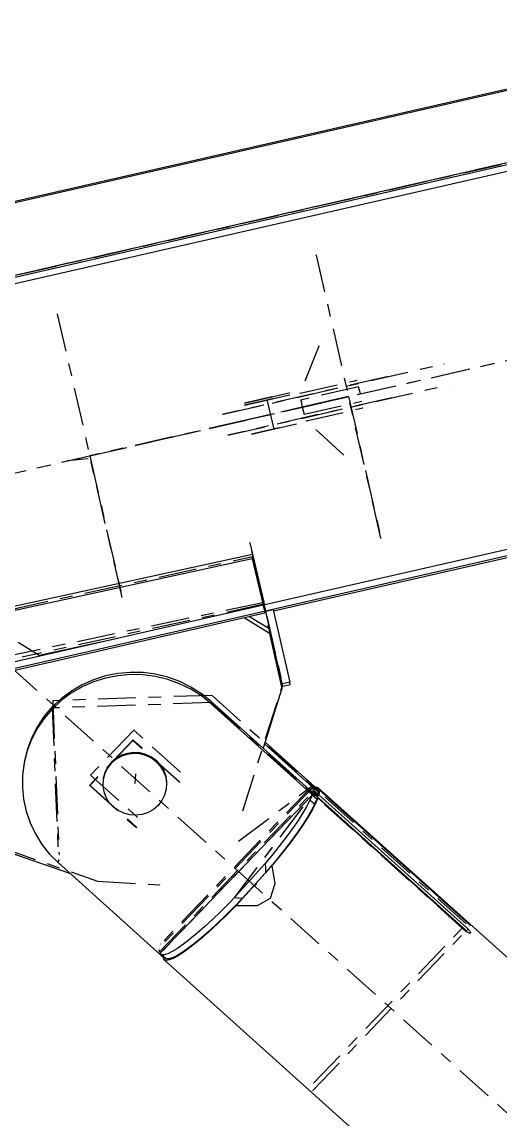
# Model space of a CAD drawing. Header units: millimetres. Extents: x 2368 to 8313, y 7493 to 11698.
# Drawn here: x 3591 to 3628.8, y 11221.3 to 11308.1 of the extents above; entities that cross this region are included whole.
import ezdxf

# ---------------------------------------------------------------- set-up
doc = ezdxf.new("R2010")
doc.units = ezdxf.units.MM
doc.linetypes.add('XKITLINE00', pattern=[0])
doc.linetypes.add('XKITLINE03', pattern=[6, 3, -1, 1, -1])

msp = doc.modelspace()

# ---------------------------------------------------------------- linework, layer by layer
at = {"color": 8, "linetype": 'XKITLINE00'}
for p, q in [((3844.9988, 11352.1572), (3519.4171, 11277.6421)), ((3845.0211, 11352.0597), (3519.4394, 11277.5446)), ((3846.3036, 11346.4563), (3520.7218, 11271.9411)), ((3846.4162, 11345.9641), (3520.8344, 11271.449)), ((3852.9248, 11317.5259), (3527.3431, 11243.0107)), ((3853.0375, 11317.0337), (3527.4557, 11242.5185)), ((3853.0706, 11316.8891), (3610.9049, 11261.4652)), ((3639.4953, 11299.2767), (3580.8687, 11285.859)), ((3609.2324, 11265.6193), (3590.123, 11261.439)), ((3609.2584, 11265.9698), (3590.149, 11261.7895)), ((3609.2584, 11265.9698), (3609.2324, 11265.6193)), ((3609.2324, 11265.6193), (3610.1052, 11261.9522)), ((3609.2584, 11265.9698), (3610.1575, 11262.1921)), ((3610.1575, 11262.1921), (3610.1403, 11261.9603)), ((3610.32, 11261.3313), (3574.8877, 11253.222)), ((3610.6137, 11260.0481), (3609.0253, 11261.035)), ((3610.8786, 11261.5798), (3610.2938, 11261.446)), ((3611.6553, 11255.497), (3610.2938, 11261.446)), ((3610.8786, 11261.5798), (3612.1916, 11255.8429)), ((3610.5877, 11259.6976), (3608.594, 11260.9363)), ((3598.5977, 11259.3186), (3592.386, 11257.9597)), ((3610.6137, 11260.0481), (3610.5877, 11259.6976)), ((3610.5877, 11259.6976), (3611.5838, 11255.3452)), ((3592.386, 11257.9597), (3590.7074, 11258.9835)), ((3596.6725, 11255.8714), (3595.7664, 11255.4709)), ((3596.6855, 11256.0467), (3595.7794, 11255.6462)), ((3597.6198, 11256.171), (3596.6725, 11255.8714)), ((3597.6328, 11256.3462), (3596.6855, 11256.0467)), ((3598.5962, 11256.3657), (3597.6198, 11256.171)), ((3598.6092, 11256.541), (3597.6328, 11256.3462)), ((3599.5895, 11256.4533), (3598.5962, 11256.3657)), ((3599.6025, 11256.6286), (3598.6092, 11256.541)), ((3600.5873, 11256.4326), (3599.5895, 11256.4533)), ((3600.6003, 11256.6079), (3599.6025, 11256.6286)), ((3601.5769, 11256.3039), (3600.5873, 11256.4326)), ((3601.5899, 11256.4791), (3600.6003, 11256.6079)), ((3602.5459, 11256.0687), (3601.5769, 11256.3039)), ((3602.5589, 11256.244), (3601.5899, 11256.4791)), ((3603.4822, 11255.7301), (3602.5459, 11256.0687)), ((3603.4952, 11255.9054), (3602.5589, 11256.244)), ((3604.3869, 11255.4676), (3603.4952, 11255.9054)), ((3612.1916, 11255.8429), (3611.6067, 11255.7091)), ((3612.2402, 11255.6308), (3612.1916, 11255.8429)), ((3594.9128, 11254.9745), (3594.1224, 11254.3884)), ((3594.9258, 11255.1498), (3594.1354, 11254.5636)), ((3595.7664, 11255.4709), (3594.9128, 11254.9745)), ((3595.7794, 11255.6462), (3594.9258, 11255.1498)), ((3604.3739, 11255.2923), (3603.4822, 11255.7301)), ((3605.2099, 11254.7608), (3604.3739, 11255.2923)), ((3605.2229, 11254.9361), (3604.3869, 11255.4676)), ((3605.2229, 11254.9361), (3605.2099, 11254.7608)), ((3605.9927, 11254.3176), (3605.2229, 11254.9361)), ((3611.5838, 11255.3452), (3610.0927, 11250.6301)), ((3611.6098, 11255.6957), (3611.5838, 11255.3452)), ((3612.2402, 11255.6308), (3611.6553, 11255.497)), ((3594.1224, 11254.3884), (3593.4051, 11253.7199)), ((3594.1354, 11254.5636), (3593.4181, 11253.8952)), ((3605.9796, 11254.1423), (3605.2099, 11254.7608)), ((3605.9927, 11254.3176), (3605.9796, 11254.1423)), ((3614.3511, 11246.6133), (3605.9796, 11254.1423)), ((3626.1135, 11236.2214), (3605.9927, 11254.3176)), ((3593.4051, 11253.7199), (3592.7701, 11252.9775)), ((3593.4181, 11253.8952), (3592.7831, 11253.1528)), ((3592.2382, 11252.3458), (3591.7904, 11251.4844)), ((3592.7701, 11252.9775), (3592.2252, 11252.1706)), ((3592.7831, 11253.1528), (3592.2382, 11252.3458)), ((3591.7904, 11251.4844), (3591.4452, 11250.5794)), ((3592.2252, 11252.1706), (3591.7773, 11251.3092)), ((3591.4452, 11250.5794), (3591.207, 11249.6422)), ((3591.7773, 11251.3092), (3591.4322, 11250.4042)), ((3614.0291, 11247.5172), (3610.198, 11250.9628)), ((3614.4069, 11247.3644), (3610.244, 11251.1083)), ((3591.4322, 11250.4042), (3591.194, 11249.467)), ((3598.4534, 11249.7422), (3598.0842, 11249.4262)), ((3598.4564, 11249.7823), (3598.0872, 11249.4662)), ((3598.4564, 11249.7823), (3598.0872, 11249.4662)), ((3598.4593, 11249.8223), (3598.0902, 11249.5063)), ((3598.8795, 11249.9822), (3598.4534, 11249.7422)), ((3598.8824, 11250.0222), (3598.4564, 11249.7823)), ((3598.8824, 11250.0222), (3598.4564, 11249.7823)), ((3598.8854, 11250.0623), (3598.4593, 11249.8223)), ((3599.3461, 11250.1368), (3598.8795, 11249.9822)), ((3599.3491, 11250.1768), (3598.8824, 11250.0222)), ((3599.3491, 11250.1768), (3598.8824, 11250.0222)), ((3599.352, 11250.2169), (3598.8854, 11250.0623)), ((3599.8353, 11250.2001), (3599.3461, 11250.1368)), ((3599.8383, 11250.2402), (3599.3491, 11250.1768)), ((3599.8383, 11250.2402), (3599.3491, 11250.1768)), ((3599.8413, 11250.2802), (3599.352, 11250.2169)), ((3600.3284, 11250.1698), (3599.8353, 11250.2001)), ((3600.3314, 11250.2098), (3599.8383, 11250.2402)), ((3600.3314, 11250.2098), (3599.8383, 11250.2402)), ((3600.3344, 11250.2499), (3599.8413, 11250.2802)), ((3600.8063, 11250.0469), (3600.3284, 11250.1698)), ((3600.8093, 11250.0869), (3600.3314, 11250.2098)), ((3600.8093, 11250.0869), (3600.3314, 11250.2098)), ((3600.8123, 11250.127), (3600.3344, 11250.2499)), ((3601.2508, 11249.8362), (3600.8063, 11250.0469)), ((3601.2538, 11249.8762), (3600.8093, 11250.0869)), ((3601.2538, 11249.8762), (3600.8093, 11250.0869)), ((3601.2567, 11249.9163), (3600.8123, 11250.127)), ((3601.6447, 11249.5458), (3601.2508, 11249.8362)), ((3601.6476, 11249.5858), (3601.2538, 11249.8762)), ((3601.6476, 11249.5858), (3601.2538, 11249.8762)), ((3601.6506, 11249.6259), (3601.2567, 11249.9163)), ((3591.194, 11249.467), (3591.0658, 11248.5093)), ((3591.207, 11249.6422), (3591.0788, 11248.6846)), ((3597.7862, 11249.0462), (3597.5708, 11248.6168)), ((3597.7892, 11249.0862), (3597.5737, 11248.6569)), ((3597.7892, 11249.0862), (3597.5737, 11248.6569)), ((3597.7922, 11249.1263), (3597.5767, 11248.6969)), ((3598.0842, 11249.4262), (3597.7862, 11249.0462)), ((3598.0872, 11249.4662), (3597.7892, 11249.0862)), ((3598.0872, 11249.4662), (3597.7892, 11249.0862)), ((3598.0902, 11249.5063), (3597.7922, 11249.1263)), ((3598.0872, 11249.4662), (3598.0842, 11249.4262)), ((3598.0902, 11249.5063), (3598.0872, 11249.4662)), ((3601.6476, 11249.5858), (3601.6447, 11249.5458)), ((3601.6447, 11249.5458), (3601.9728, 11249.1868)), ((3601.6506, 11249.6259), (3601.6476, 11249.5858)), ((3601.6476, 11249.5858), (3601.9758, 11249.2269)), ((3601.6476, 11249.5858), (3601.9758, 11249.2269)), ((3601.6506, 11249.6259), (3601.9788, 11249.2669)), ((3601.9728, 11249.1868), (3602.2227, 11248.7731)), ((3601.9758, 11249.2269), (3602.2257, 11248.8131)), ((3601.9758, 11249.2269), (3602.2257, 11248.8131)), ((3601.9788, 11249.2669), (3602.2286, 11248.8532)), ((3602.2286, 11248.8532), (3602.3906, 11248.4006)), ((3591.0658, 11248.5093), (3591.0492, 11247.5433)), ((3591.0788, 11248.6846), (3591.0658, 11248.5093)), ((3597.4462, 11248.1546), (3597.4172, 11247.6773)), ((3597.5708, 11248.6168), (3597.4462, 11248.1546)), ((3597.4491, 11248.1946), (3597.4462, 11248.1546)), ((3597.5737, 11248.6569), (3597.4491, 11248.1946)), ((3597.5737, 11248.6569), (3597.4491, 11248.1946)), ((3597.4521, 11248.2347), (3597.4491, 11248.1946)), ((3597.5767, 11248.6969), (3597.4521, 11248.2347)), ((3602.2227, 11248.7731), (3602.3846, 11248.3205)), ((3602.2257, 11248.8131), (3602.3876, 11248.3605)), ((3602.2257, 11248.8131), (3602.3876, 11248.3605)), ((3602.3846, 11248.3205), (3602.4524, 11247.8464)), ((3602.3876, 11248.3605), (3602.4554, 11247.8865)), ((3602.3876, 11248.3605), (3602.4554, 11247.8865)), ((3602.3906, 11248.4006), (3602.4583, 11247.9265)), ((3591.0492, 11247.5433), (3591.1444, 11246.581)), ((3597.4172, 11247.6773), (3597.485, 11247.2032)), ((3597.485, 11247.2032), (3597.6469, 11246.7506)), ((3602.4234, 11247.3691), (3602.2988, 11246.9069)), ((3602.4524, 11247.8464), (3602.4234, 11247.3691)), ((3614.0711, 11247.5611), (3613.8091, 11247.2877)), ((3614.042, 11247.1704), (3613.9946, 11247.1209)), ((3614.0666, 11247.286), (3614.042, 11247.1704)), ((3614.4092, 11246.8402), (3614.042, 11247.1704)), ((3614.0797, 11247.3898), (3614.0666, 11247.286)), ((3614.4338, 11246.9558), (3614.0666, 11247.286)), ((3614.4383, 11247.2309), (3614.0711, 11247.5611)), ((3614.0711, 11247.5611), (3614.0812, 11247.4816)), ((3614.0812, 11247.4816), (3614.0797, 11247.3898)), ((3614.4483, 11247.1513), (3614.0812, 11247.4816)), ((3614.2626, 11247.5511), (3614.2086, 11247.5426)), ((3614.4421, 11247.4927), (3614.2626, 11247.5511)), ((3614.4069, 11247.3644), (3614.4039, 11247.325)), ((3614.4707, 11247.265), (3614.4039, 11247.325)), ((3614.4734, 11247.4383), (3614.4045, 11247.3665)), ((3614.5327, 11247.3293), (3614.4383, 11247.2313)), ((3614.4383, 11247.2309), (3614.4483, 11247.1513)), ((3614.4421, 11247.4927), (3614.4734, 11247.4383)), ((3660.5664, 11206.0097), (3614.4421, 11247.4927)), ((3614.4483, 11247.1513), (3614.4468, 11247.0596)), ((3626.2228, 11236.8712), (3614.4734, 11247.4383)), ((3614.5327, 11247.3293), (3614.533, 11247.0805)), ((3626.2821, 11236.7622), (3614.5327, 11247.3293)), ((3591.1444, 11246.581), (3591.3503, 11245.6346)), ((3597.6469, 11246.7506), (3597.8967, 11246.3369)), ((3597.8967, 11246.3369), (3598.2249, 11245.9779)), ((3602.0833, 11246.4775), (3601.7853, 11246.0975)), ((3613.9636, 11246.9177), (3601.9257, 11234.3586)), ((3602.2988, 11246.9069), (3602.0833, 11246.4775)), ((3613.7922, 11246.5119), (3613.5478, 11246.0372)), ((3613.9636, 11246.9177), (3613.7922, 11246.5119)), ((3614.1594, 11246.1817), (3613.7922, 11246.5119)), ((3614.3308, 11246.5874), (3613.9636, 11246.9177)), ((3614.2639, 11246.2969), (3613.9985, 11245.7792)), ((3614.3308, 11246.5874), (3614.1594, 11246.1817)), ((3614.4226, 11246.6832), (3614.2639, 11246.2969)), ((3614.3511, 11246.6133), (3614.3284, 11246.5896)), ((3614.4226, 11246.6832), (3614.3308, 11246.5874)), ((3614.354, 11246.6526), (3614.3511, 11246.6133)), ((3614.3751, 11246.6337), (3614.354, 11246.6526)), ((3614.4935, 11246.9281), (3614.3617, 11246.7907)), ((3614.4092, 11246.8402), (3614.3617, 11246.7907)), ((3614.4338, 11246.9558), (3614.4092, 11246.8402)), ((3626.172, 11236.1161), (3614.4226, 11246.6832)), ((3614.4468, 11247.0596), (3614.4338, 11246.9558)), ((3614.533, 11247.0805), (3614.4935, 11246.9281)), ((3626.2429, 11236.361), (3614.4935, 11246.9281)), ((3591.3503, 11245.6346), (3591.6642, 11244.7159)), ((3598.6188, 11245.6875), (3598.2249, 11245.9779)), ((3599.0632, 11245.4768), (3598.6188, 11245.6875)), ((3599.5412, 11245.3539), (3599.0632, 11245.4768)), ((3600.5235, 11245.3869), (3600.0342, 11245.3236)), ((3600.9901, 11245.5415), (3600.5235, 11245.3869)), ((3601.4162, 11245.7815), (3600.9901, 11245.5415)), ((3601.7853, 11246.0975), (3601.4162, 11245.7815)), ((3613.2334, 11245.4995), (3612.853, 11244.9055)), ((3613.5478, 11246.0372), (3613.2334, 11245.4995)), ((3613.915, 11245.7069), (3613.6006, 11245.1692)), ((3613.9985, 11245.7792), (3613.6505, 11245.1873)), ((3614.1594, 11246.1817), (3613.915, 11245.7069)), ((3594.8747, 11240.6666), (3583.5572, 11244.5959)), ((3591.6642, 11244.7159), (3592.0821, 11243.8365)), ((3600.0342, 11245.3236), (3599.5412, 11245.3539)), ((3612.853, 11244.9055), (3612.4113, 11244.2628)), ((3613.2252, 11244.5297), (3612.7286, 11243.8162)), ((3613.2201, 11244.5753), (3612.7785, 11243.9326)), ((3613.6006, 11245.1692), (3613.2201, 11244.5753)), ((3613.6505, 11245.1873), (3613.2252, 11244.5297)), ((3592.0821, 11243.8365), (3592.5989, 11243.0075)), ((3612.4113, 11244.2628), (3611.9139, 11243.5793)), ((3612.7286, 11243.8162), (3612.168, 11243.0571)), ((3612.7785, 11243.9326), (3612.2811, 11243.2491)), ((3592.5989, 11243.0075), (3593.208, 11242.2393)), ((3611.3671, 11242.8637), (3610.7777, 11242.125)), ((3611.9139, 11243.5793), (3611.3671, 11242.8637)), ((3612.168, 11243.0571), (3611.5516, 11242.2634)), ((3612.2811, 11243.2491), (3611.7343, 11242.5335)), ((3593.208, 11242.2393), (3593.9018, 11241.5416)), ((3610.7777, 11242.125), (3610.2241, 11241.458)), ((3611.5516, 11242.2634), (3610.8883, 11241.4467)), ((3611.7343, 11242.5335), (3611.1448, 11241.7948)), ((3602.2733, 11234.0125), (3593.9018, 11241.5416)), ((3610.2241, 11241.458), (3607.8019, 11238.7648)), ((3610.7846, 11241.3242), (3609.5692, 11239.9728)), ((3610.2241, 11241.458), (3610.2835, 11241.255)), ((3610.2835, 11241.255), (3610.2769, 11240.7596)), ((3610.5202, 11241.0421), (3610.2769, 11240.7596)), ((3611.1448, 11241.7948), (3610.5202, 11241.0421)), ((3610.8883, 11241.4467), (3610.7846, 11241.3242)), ((3610.7846, 11241.3242), (3611.0112, 11239.8786)), ((3610.2769, 11240.7596), (3608.4401, 11238.7174)), ((3609.2401, 11239.6069), (3607.9471, 11238.1692)), ((3609.4985, 11239.7553), (3609.2401, 11239.6069)), ((3609.5692, 11239.9728), (3609.4985, 11239.7553)), ((3611.0112, 11239.8786), (3610.6385, 11238.7329)), ((3607.8019, 11238.7648), (3607.4638, 11238.412)), ((3608.4401, 11238.7174), (3607.8019, 11238.7648)), ((3608.4401, 11238.7174), (3607.8309, 11238.0818)), ((3610.6385, 11238.7329), (3609.6327, 11238.155)), ((3606.786, 11237.731), (3606.1232, 11237.0912)), ((3607.4638, 11238.412), (3606.786, 11237.731)), ((3607.8309, 11238.0818), (3607.1532, 11237.4008)), ((3607.9471, 11238.1692), (3607.2239, 11237.4377)), ((3608.0085, 11238.1533), (3607.9471, 11238.1692)), ((3609.6327, 11238.155), (3608.0085, 11238.1533)), ((3606.1232, 11237.0912), (3605.4836, 11236.5008)), ((3606.4964, 11236.7329), (3605.7958, 11236.0857)), ((3606.4904, 11236.761), (3605.8507, 11236.1705)), ((3607.1532, 11237.4008), (3606.4904, 11236.761)), ((3607.2239, 11237.4377), (3606.4964, 11236.7329)), ((3626.2228, 11236.8712), (3626.1941, 11236.8414)), ((3626.284, 11236.8155), (3626.2228, 11236.8712)), ((3626.284, 11236.8155), (3626.2557, 11236.786)), ((3626.3426, 11236.71), (3626.2821, 11236.7622)), ((3626.3437, 11236.7599), (3626.284, 11236.8155)), ((3626.3751, 11236.6843), (3626.3426, 11236.71)), ((3626.3989, 11236.7072), (3626.3437, 11236.7599)), ((3626.4468, 11236.6601), (3626.3989, 11236.7072)), ((3604.8752, 11235.967), (3604.3057, 11235.4966)), ((3605.4836, 11236.5008), (3604.8752, 11235.967)), ((3605.7958, 11236.0857), (3605.1323, 11235.5056)), ((3605.8507, 11236.1705), (3605.2423, 11235.6368)), ((3626.1135, 11236.2214), (3626.1098, 11236.172)), ((3626.3026, 11236.3037), (3626.1456, 11236.1399)), ((3626.234, 11236.0655), (3626.172, 11236.1161)), ((3626.296, 11236.0249), (3626.234, 11236.0655)), ((3626.3026, 11236.3037), (3626.2429, 11236.361)), ((3626.3548, 11235.9964), (3626.296, 11236.0249)), ((3626.3026, 11236.3037), (3626.3578, 11236.2434)), ((3626.3924, 11235.9857), (3626.3548, 11235.9964)), ((3626.3578, 11236.2434), (3626.4057, 11236.1831)), ((3626.4061, 11235.9799), (3626.3924, 11235.9857)), ((3626.4469, 11236.6237), (3626.399, 11236.6636)), ((3626.4057, 11236.1831), (3626.4439, 11236.1259)), ((3626.4443, 11235.973), (3626.4061, 11235.9799)), ((3626.4439, 11236.1259), (3626.4706, 11236.0746)), ((3626.4708, 11235.9797), (3626.4443, 11235.973)), ((3626.4468, 11236.6601), (3626.4849, 11236.6208)), ((3626.485, 11236.5934), (3626.4469, 11236.6237)), ((3626.4706, 11236.0746), (3626.4843, 11236.0318)), ((3626.4843, 11235.9996), (3626.4708, 11235.9797)), ((3626.4843, 11236.0318), (3626.4843, 11235.9996)), ((3626.4849, 11236.6208), (3626.5115, 11236.5915)), ((3626.5116, 11236.5745), (3626.485, 11236.5934)), ((3626.5115, 11236.5915), (3626.5252, 11236.5734)), ((3626.5252, 11236.5677), (3626.5116, 11236.5745)), ((3626.5252, 11236.5734), (3626.5252, 11236.5677)), ((3603.7822, 11235.0955), (3603.3113, 11234.7688)), ((3604.3057, 11235.4966), (3603.7822, 11235.0955)), ((3604.5156, 11235.0012), (3603.9547, 11234.5796)), ((3604.6728, 11235.1664), (3604.1494, 11234.7653)), ((3605.1323, 11235.5056), (3604.5156, 11235.0012)), ((3605.2423, 11235.6368), (3604.6728, 11235.1664)), ((3602.2928, 11234.0283), (3601.9257, 11234.3586)), ((3602.0605, 11234.2723), (3601.9257, 11234.3586)), ((3602.4277, 11233.9421), (3602.0605, 11234.2723)), ((3602.2696, 11234.2707), (3602.0605, 11234.2723)), ((3602.1473, 11234.1258), (3602.1474, 11234.0475)), ((3602.1878, 11234.0894), (3602.1474, 11234.0475)), ((3602.5502, 11234.3538), (3602.2696, 11234.2707)), ((3602.8989, 11234.5205), (3602.5502, 11234.3538)), ((3603.3113, 11234.7688), (3602.8989, 11234.5205)), ((3603.2661, 11234.1903), (3602.9174, 11234.0235)), ((3603.4577, 11234.2471), (3603.0319, 11234.0086)), ((3603.6785, 11234.4386), (3603.2661, 11234.1903)), ((3603.9547, 11234.5796), (3603.4577, 11234.2471)), ((3604.1494, 11234.7653), (3603.6785, 11234.4386)), ((3602.2354, 11233.9684), (3602.1474, 11234.0475)), ((3602.2928, 11234.0283), (3602.2068, 11233.9385)), ((3602.2068, 11233.9385), (3602.238, 11233.8842)), ((3683.6783, 11160.639), (3602.238, 11233.8842)), ((3602.4176, 11233.8258), (3602.238, 11233.8842)), ((3602.2905, 11234.0305), (3602.2733, 11234.0125)), ((3602.4277, 11233.9421), (3602.2928, 11234.0283)), ((3602.6835, 11233.8675), (3602.4176, 11233.8258)), ((3602.6368, 11233.9405), (3602.4277, 11233.9421)), ((3602.9174, 11234.0235), (3602.6368, 11233.9405)), ((3603.0319, 11234.0086), (3602.6835, 11233.8675))]:
    msp.add_line(p, q, dxfattribs=at)
at = {"color": 8, "linetype": 'XKITLINE03'}
for p, q in [((3520.6886, 11272.0857), (3846.2704, 11346.6009)), ((3846.2705, 11346.6009), (3520.6887, 11272.0857)), ((3524.0887, 11257.2298), (3849.6704, 11331.745)), ((3524.0888, 11257.2298), (3849.6705, 11331.745)), ((3576.5882, 11269.2452), (3740.5881, 11306.7796)), ((3614.2829, 11289.6697), (3614.2829, 11289.6697)), ((3614.2829, 11289.6697), (3616.8485, 11278.4595)), ((3593.8122, 11284.9846), (3593.8122, 11284.9846)), ((3593.8122, 11284.9846), (3596.3778, 11273.7745)), ((3614.4995, 11282.4665), (3613.0109, 11278.7302)), ((3612.7534, 11278.3943), (3624.3988, 11281.0595)), ((3619.8884, 11280.0272), (3608.243, 11277.362)), ((3613.0109, 11278.7302), (3617.465, 11279.7496)), ((3613.1326, 11276.7371), (3624.7781, 11279.4024)), ((3596.3778, 11273.7745), (3616.8485, 11278.4595)), ((3606.9188, 11277.0589), (3612.7534, 11278.3943)), ((3610.7916, 11278.448), (3608.6143, 11277.9496)), ((3609.9861, 11278.2636), (3612.1634, 11278.7619)), ((3610.0218, 11278.1076), (3612.1991, 11278.606)), ((3617.6405, 11279.2358), (3613.0764, 11278.1912)), ((3616.8485, 11278.4595), (3614.4256, 11277.905)), ((3616.8485, 11278.4595), (3616.8485, 11278.4595)), ((3616.8485, 11278.4595), (3619.4142, 11267.2494)), ((3619.4142, 11267.2494), (3616.8485, 11278.4595)), ((3617.7898, 11278.675), (3617.6405, 11279.2358)), ((3608.6143, 11277.9496), (3609.9861, 11278.2636)), ((3620.2677, 11278.3701), (3608.6222, 11275.7048)), ((3610.8273, 11278.292), (3608.65, 11277.7937)), ((3608.65, 11277.7937), (3610.0218, 11278.1076)), ((3610.9332, 11275.9773), (3610.4424, 11278.1218)), ((3614.4256, 11277.905), (3610.6878, 11277.0496)), ((3613.0764, 11278.1912), (3613.1858, 11277.6213)), ((3613.1858, 11277.6213), (3613.3351, 11277.0604)), ((3613.3351, 11277.0604), (3617.8993, 11278.105)), ((3613.5106, 11276.5466), (3617.9648, 11277.5661)), ((3608.243, 11277.362), (3606.9188, 11277.0589)), ((3607.298, 11275.4018), (3613.1326, 11276.7371)), ((3610.6878, 11277.0496), (3608.7367, 11276.603)), ((3608.7367, 11276.603), (3596.3778, 11273.7745)), ((3611.3538, 11275.9915), (3609.1765, 11275.4931)), ((3609.1765, 11275.4931), (3610.5483, 11275.8071)), ((3610.5483, 11275.8071), (3612.7256, 11276.3054)), ((3616.4762, 11273.8298), (3613.5106, 11276.5466)), ((3608.6222, 11275.7048), (3607.298, 11275.4018)), ((3596.2636, 11273.5313), (3594.5881, 11273.3649)), ((3596.3778, 11273.7745), (3598.9434, 11262.5643)), ((3598.9434, 11262.5643), (3596.3778, 11273.7745)), ((3576.5881, 11269.2452), (3740.5881, 11121.748)), ((3576.5882, 11269.2452), (3740.5882, 11121.748)), ((3619.4142, 11267.2494), (3619.4142, 11267.2494)), ((3610.3103, 11261.3736), (3609.0464, 11266.896)), ((3609.0464, 11266.896), (3610.3795, 11261.0715)), ((3610.3102, 11261.3736), (3609.0464, 11266.896)), ((3609.0464, 11266.896), (3610.3794, 11261.0715)), ((3590.1359, 11261.6142), (3609.2453, 11265.7945)), ((3590.136, 11261.6142), (3609.2454, 11265.7945)), ((3609.2453, 11265.7945), (3610.1444, 11262.0169)), ((3609.2454, 11265.7945), (3610.1445, 11262.0169)), ((3610.0809, 11262.1436), (3580.9932, 11256.0307)), ((3610.081, 11262.1436), (3580.9933, 11256.0307)), ((3610.1444, 11262.0169), (3591.035, 11257.8366)), ((3610.1445, 11262.0169), (3591.0351, 11257.8366)), ((3598.9434, 11262.5643), (3598.9434, 11262.5643)), ((3610.0668, 11262.4371), (3610.3102, 11261.3736)), ((3610.0671, 11262.4365), (3610.3103, 11261.3736)), ((3611.5967, 11255.5204), (3610.0809, 11262.1436)), ((3611.5968, 11255.5204), (3610.081, 11262.1436)), ((3610.3794, 11261.0715), (3611.6433, 11255.5491)), ((3610.3795, 11261.0715), (3611.6434, 11255.5491)), ((3608.4781, 11245.6585), (3611.5967, 11255.5204)), ((3608.4782, 11245.6585), (3611.5968, 11255.5204)), ((3605.9861, 11254.23), (3593.4115, 11253.8075)), ((3605.9861, 11254.23), (3593.4116, 11253.8075)), ((3606.0288, 11254.8058), (3593.4543, 11254.3834)), ((3593.4543, 11254.3834), (3593.951, 11242.2051)), ((3606.0289, 11254.8058), (3593.4544, 11254.3834)), ((3593.4544, 11254.3834), (3593.9511, 11242.2051)), ((3626.107, 11236.1338), (3605.9861, 11254.23)), ((3626.1069, 11236.1338), (3605.9861, 11254.23)), ((3626.1497, 11236.7096), (3606.0288, 11254.8058)), ((3626.1498, 11236.7096), (3606.0289, 11254.8058)), ((3593.4115, 11253.8075), (3593.9083, 11241.6292)), ((3593.4116, 11253.8075), (3593.9083, 11241.6292)), ((3599.8573, 11252.0613), (3596.4375, 11248.4935)), ((3599.8574, 11252.0613), (3596.4376, 11248.4935)), ((3603.5583, 11248.7327), (3599.8573, 11252.0613)), ((3603.5584, 11248.7327), (3599.8574, 11252.0613)), ((3599.7956, 11251.2301), (3596.3758, 11247.6623)), ((3599.7956, 11251.2301), (3596.3758, 11247.6623)), ((3599.7985, 11251.2702), (3596.3787, 11247.7023)), ((3599.7986, 11251.2702), (3596.3788, 11247.7023)), ((3603.4967, 11247.9015), (3599.7956, 11251.2301)), ((3603.4966, 11247.9015), (3599.7956, 11251.2301)), ((3603.4996, 11247.9415), (3599.7985, 11251.2702)), ((3603.4997, 11247.9415), (3599.7986, 11251.2702)), ((3596.4375, 11248.4935), (3600.1386, 11245.1648)), ((3596.4376, 11248.4935), (3600.1386, 11245.1648)), ((3599.9965, 11248.5931), (3599.9407, 11247.842)), ((3599.9964, 11248.5931), (3599.9407, 11247.842)), ((3596.3758, 11247.6623), (3600.0769, 11244.3336)), ((3596.3758, 11247.6623), (3600.0768, 11244.3336)), ((3596.3787, 11247.7023), (3600.0798, 11244.3737)), ((3596.3788, 11247.7023), (3600.0799, 11244.3737)), ((3601.8747, 11234.4764), (3614.0419, 11247.1704)), ((3601.8748, 11234.4764), (3614.042, 11247.1704)), ((3614.0711, 11247.5611), (3601.9036, 11234.8668)), ((3614.0711, 11247.5611), (3601.9037, 11234.8668)), ((3614.0201, 11247.6788), (3601.9821, 11235.1197)), ((3614.0201, 11247.6788), (3601.9822, 11235.1197)), ((3608.1402, 11243.272), (3614.0201, 11247.6788)), ((3608.1402, 11243.272), (3614.0201, 11247.6788)), ((3614.0419, 11247.1704), (3614.0796, 11247.3898)), ((3614.042, 11247.1704), (3614.0797, 11247.3898)), ((3614.0797, 11247.3898), (3614.0711, 11247.5611)), ((3614.0796, 11247.3898), (3614.0711, 11247.5611)), ((3613.9635, 11246.9177), (3601.9256, 11234.3586)), ((3613.9636, 11246.9177), (3601.9257, 11234.3586)), ((3607.8198, 11238.7843), (3613.9635, 11246.9177)), ((3607.8222, 11238.7873), (3613.9636, 11246.9177)), ((3583.5701, 11244.7712), (3597.001, 11240.1081)), ((3583.5702, 11244.7712), (3597.0011, 11240.1081)), ((3597.001, 11240.1081), (3601.8957, 11239.7966)), ((3597.0011, 11240.1081), (3601.8958, 11239.7966)), ((3614.0719, 11224.1089), (3626.1498, 11236.7096)), ((3614.0719, 11224.1089), (3626.1497, 11236.7096)), ((3614.0291, 11223.5331), (3626.1069, 11236.1338)), ((3614.0292, 11223.5331), (3626.107, 11236.1338)), ((3601.8661, 11234.6475), (3601.8748, 11234.4764)), ((3601.8661, 11234.6475), (3601.8747, 11234.4764))]:
    msp.add_line(p, q, dxfattribs=at)
at = {"color": 8, "linetype": 'XKITLINE00'}
for centre in [(3614.2829, 11289.6697), (3614.2829, 11289.6697), (3593.8122, 11284.9846), (3593.8122, 11284.9846), (3614.4995, 11282.4665), (3624.3988, 11281.0595), (3617.465, 11279.7496), (3619.8884, 11280.0272), (3624.7781, 11279.4024), (3610.7916, 11278.448), (3612.1634, 11278.7619), (3612.1991, 11278.606), (3612.7534, 11278.3943), (3612.7534, 11278.3943), (3613.0109, 11278.7302), (3613.0109, 11278.7302), (3616.8485, 11278.4595), (3616.8485, 11278.4595), (3616.8485, 11278.4595), (3616.8485, 11278.4595), (3616.8485, 11278.4595), (3616.8485, 11278.4595), (3617.6405, 11279.2358), (3617.6405, 11279.2358), (3617.7898, 11278.675), (3620.2677, 11278.3701), (3608.6143, 11277.9496), (3608.6143, 11277.9496), (3608.65, 11277.7937), (3608.65, 11277.7937), (3609.9861, 11278.2636), (3609.9861, 11278.2636), (3610.0218, 11278.1076), (3610.0218, 11278.1076), (3610.4424, 11278.1218), (3610.8273, 11278.292), (3613.0764, 11278.1912), (3613.0764, 11278.1912), (3613.1858, 11277.6213), (3613.1858, 11277.6213), (3614.4256, 11277.905), (3614.4256, 11277.905), (3617.8993, 11278.105), (3617.9648, 11277.5661), (3606.9188, 11277.0589), (3606.9188, 11277.0589), (3608.243, 11277.362), (3608.243, 11277.362), (3610.6878, 11277.0496), (3610.6878, 11277.0496), (3613.1326, 11276.7371), (3613.1326, 11276.7371), (3613.3351, 11277.0604), (3613.3351, 11277.0604), (3608.7367, 11276.603), (3608.7367, 11276.603), (3610.5483, 11275.8071), (3610.5483, 11275.8071), (3610.9332, 11275.9773), (3611.3538, 11275.9915), (3612.7256, 11276.3054), (3613.5106, 11276.5466), (3613.5106, 11276.5466), (3607.298, 11275.4018), (3607.298, 11275.4018), (3608.6222, 11275.7048), (3608.6222, 11275.7048), (3609.1765, 11275.4931), (3609.1765, 11275.4931), (3594.5881, 11273.3649), (3596.3778, 11273.7745), (3596.3778, 11273.7745), (3596.3778, 11273.7745), (3596.3778, 11273.7745), (3596.3778, 11273.7745), (3616.4762, 11273.8298), (3619.4142, 11267.2494), (3619.4142, 11267.2494), (3619.4142, 11267.2494), (3609.0464, 11266.896), (3609.0464, 11266.896), (3609.0464, 11266.896), (3609.0464, 11266.896), (3609.2453, 11265.7945), (3609.2453, 11265.7945), (3609.2454, 11265.7945), (3609.2454, 11265.7945), (3598.9434, 11262.5643), (3598.9434, 11262.5643), (3598.9434, 11262.5643), (3610.0809, 11262.1436), (3610.0809, 11262.1436), (3610.081, 11262.1436), (3610.081, 11262.1436), (3610.1444, 11262.0169), (3610.1444, 11262.0169), (3610.1445, 11262.0169), (3610.1445, 11262.0169), (3610.3102, 11261.3736), (3610.3102, 11261.3736), (3610.3103, 11261.3736), (3610.3103, 11261.3736), (3610.3794, 11261.0715), (3610.3794, 11261.0715), (3610.3795, 11261.0715), (3610.3795, 11261.0715), (3591.035, 11257.8366), (3591.0351, 11257.8366), (3611.5967, 11255.5204), (3611.5967, 11255.5204), (3611.5968, 11255.5204), (3611.5968, 11255.5204), (3611.6433, 11255.5491), (3611.6434, 11255.5491), (3593.4543, 11254.3834), (3593.4543, 11254.3834), (3593.4544, 11254.3834), (3593.4544, 11254.3834), (3605.9861, 11254.23), (3605.9861, 11254.23), (3605.9861, 11254.23), (3605.9861, 11254.23), (3606.0288, 11254.8058), (3606.0288, 11254.8058), (3606.0289, 11254.8058), (3606.0289, 11254.8058), (3593.4115, 11253.8075), (3593.4115, 11253.8075), (3593.4116, 11253.8075), (3593.4116, 11253.8075), (3599.8573, 11252.0613), (3599.8573, 11252.0613), (3599.8574, 11252.0613), (3599.8574, 11252.0613), (3599.7956, 11251.2301), (3599.7956, 11251.2301), (3599.7956, 11251.2301), (3599.7956, 11251.2301), (3599.7985, 11251.2702), (3599.7985, 11251.2702), (3599.7986, 11251.2702), (3599.7986, 11251.2702), (3596.4375, 11248.4935), (3596.4375, 11248.4935), (3596.4376, 11248.4935), (3596.4376, 11248.4935), (3599.9964, 11248.5931), (3599.9965, 11248.5931), (3603.5583, 11248.7327), (3603.5584, 11248.7327), (3596.3758, 11247.6623), (3596.3758, 11247.6623), (3596.3758, 11247.6623), (3596.3758, 11247.6623), (3596.3787, 11247.7023), (3596.3787, 11247.7023), (3596.3788, 11247.7023), (3596.3788, 11247.7023), (3599.9407, 11247.842), (3599.9407, 11247.842), (3603.4966, 11247.9015), (3603.4967, 11247.9015), (3603.4996, 11247.9415), (3603.4997, 11247.9415), (3614.0201, 11247.6788), (3614.0201, 11247.6788), (3614.0201, 11247.6788), (3614.0201, 11247.6788), (3614.0419, 11247.1704), (3614.0419, 11247.1704), (3614.042, 11247.1704), (3614.042, 11247.1704), (3614.0711, 11247.5611), (3614.0711, 11247.5611), (3614.0711, 11247.5611), (3614.0711, 11247.5611), (3614.0796, 11247.3898), (3614.0796, 11247.3898), (3614.0797, 11247.3898), (3614.0797, 11247.3898), (3613.9635, 11246.9177), (3613.9635, 11246.9177), (3613.9636, 11246.9177), (3613.9636, 11246.9177), (3608.4781, 11245.6585), (3608.4782, 11245.6585), (3600.1386, 11245.1648), (3600.1386, 11245.1648), (3600.0768, 11244.3336), (3600.0769, 11244.3336), (3600.0798, 11244.3737), (3600.0799, 11244.3737), (3608.1402, 11243.272), (3608.1402, 11243.272), (3593.951, 11242.2051), (3593.9511, 11242.2051), (3593.9083, 11241.6292), (3593.9083, 11241.6292), (3597.001, 11240.1081), (3597.001, 11240.1081), (3597.0011, 11240.1081), (3597.0011, 11240.1081), (3601.8957, 11239.7966), (3601.8958, 11239.7966), (3626.1497, 11236.7096), (3626.1497, 11236.7096), (3626.1498, 11236.7096), (3626.1498, 11236.7096), (3626.1069, 11236.1338), (3626.1069, 11236.1338), (3626.107, 11236.1338), (3626.107, 11236.1338), (3601.9821, 11235.1197), (3601.9822, 11235.1197), (3601.8661, 11234.6475), (3601.8661, 11234.6475), (3601.8747, 11234.4764), (3601.8747, 11234.4764), (3601.8748, 11234.4764), (3601.8748, 11234.4764), (3601.9036, 11234.8668), (3601.9037, 11234.8668), (3601.9256, 11234.3586), (3601.9257, 11234.3586), (3614.0719, 11224.1089), (3614.0719, 11224.1089), (3614.0291, 11223.5331), (3614.0292, 11223.5331)]:
    msp.add_circle(centre, 0.004, dxfattribs=at)

doc.saveas('drawing.dxf')
